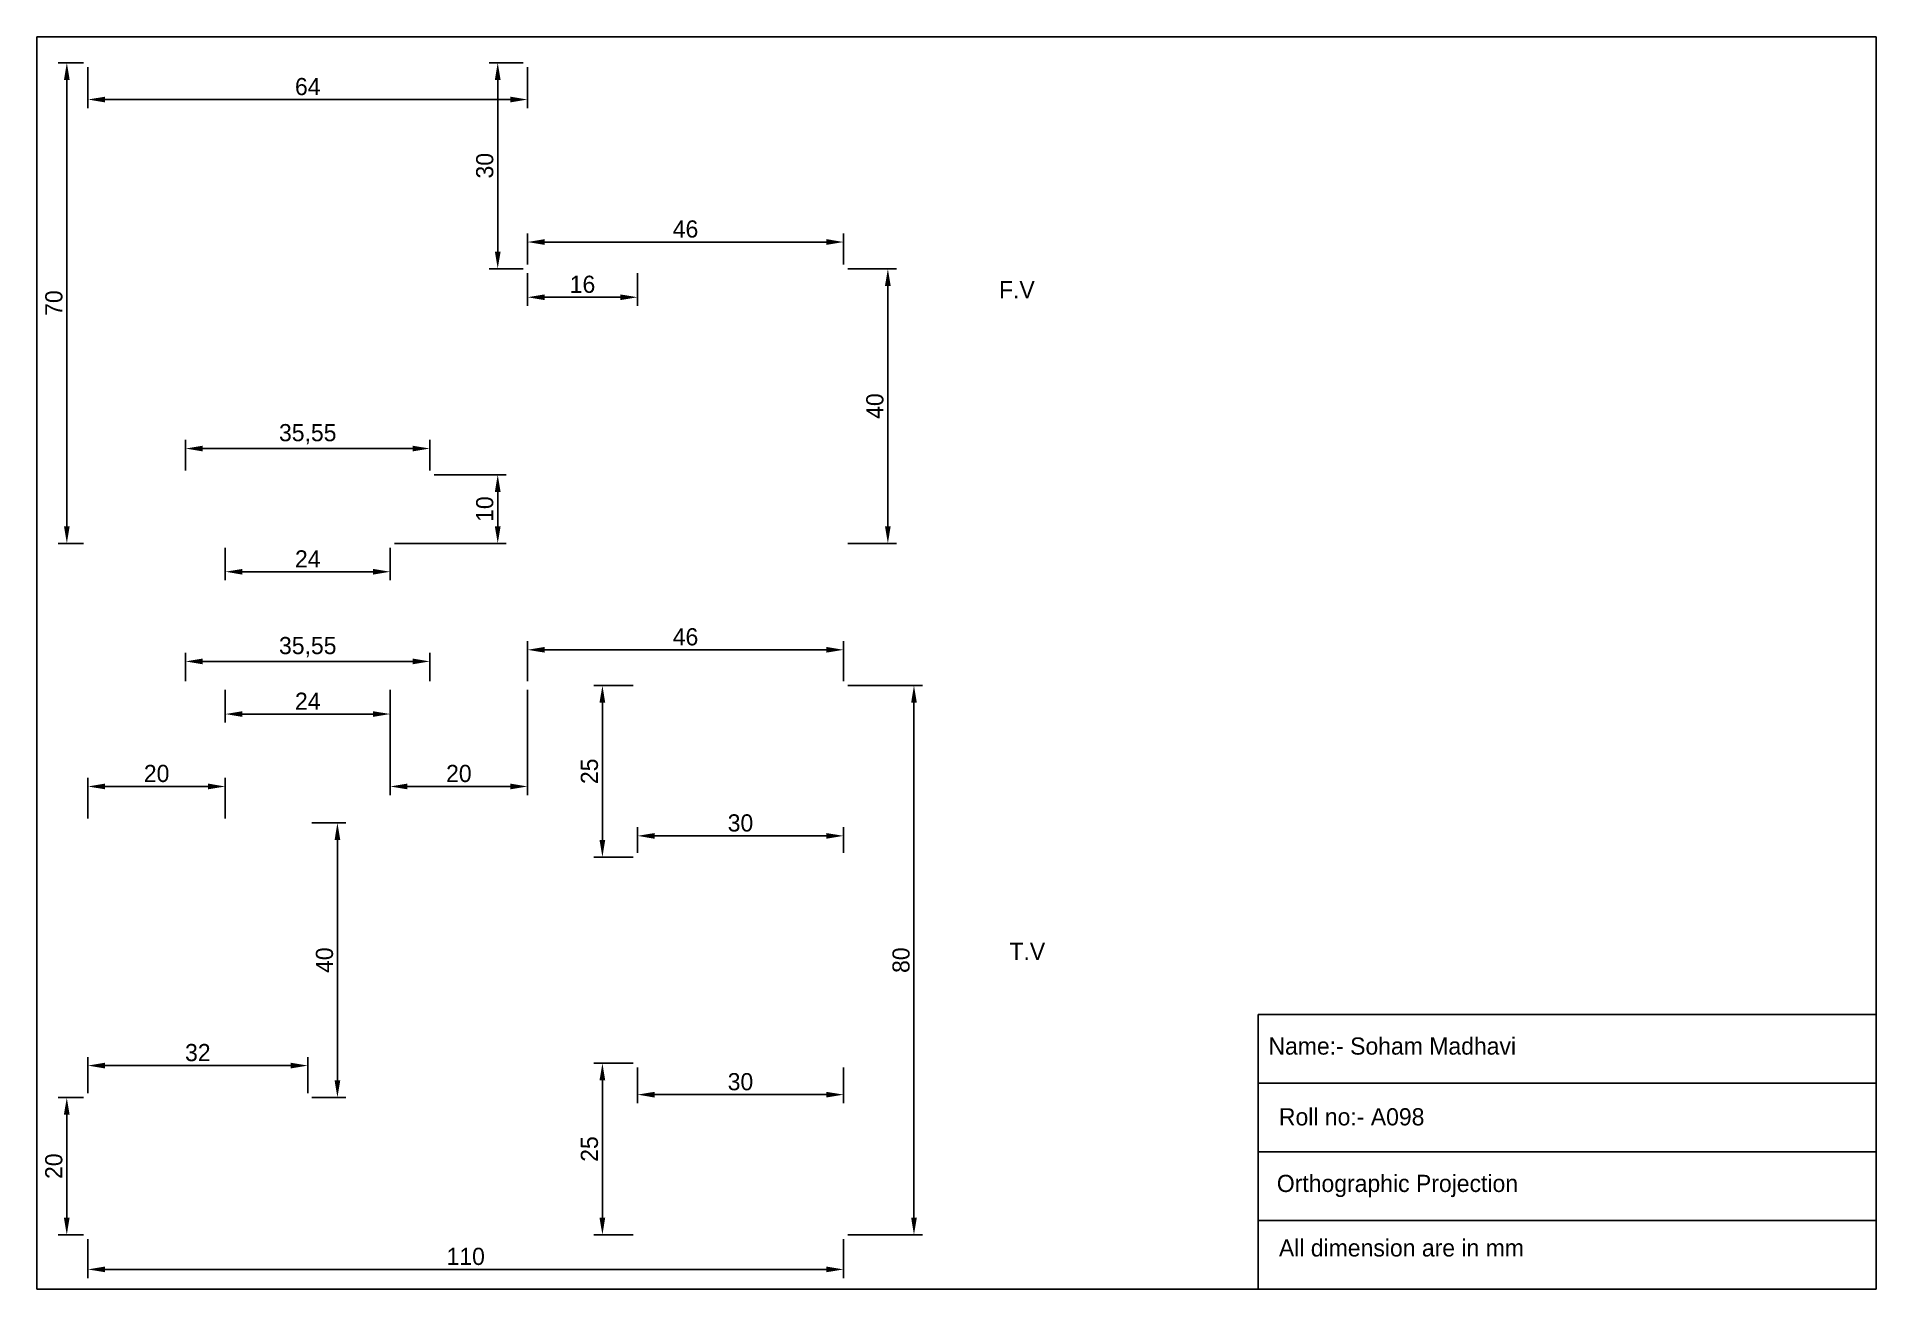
# Paper-space layout 'Layout1' of a CAD drawing. Header units: millimetres. Extents: x 10 to 278, y 9 to 192.
import ezdxf

# ---------------------------------------------------------------- set-up
doc = ezdxf.new("R2010")
doc.units = ezdxf.units.MM
doc.dimstyles.new('ISO-25', dxfattribs={"dimtxt": 2.5, "dimasz": 2.5, "dimexe": 1.25, "dimexo": 0.625, "dimtad": 1, "dimtxsty": 'Standard', "dimcen": 2.5, "dimadec": 0, "dimazin": 0, "dimtfac": 1, "dimtmove": 0, "dimatfit": 3, "dimfxl": 1, "dimarcsym": 0})

# ---------------------------------------------------------------- blocks, each defined once
blk = doc.blocks.new('*D7')
at = {"color": 0, "lineweight": -2, "transparency": 16777216}
for p, q in [((128.22, 157.8), (135.31, 157.8)), ((134.06, 155.3), (134.06, 120.3)), ((128.22, 117.8), (135.31, 117.8))]:
    blk.add_line(p, q, dxfattribs=at)
at = {"color": 0, "transparency": 16777216}
for points in [[(133.64, 155.3), (134.47, 155.3), (134.06, 157.8)], [(133.64, 120.3), (134.47, 120.3), (134.06, 117.8)]]:
    blk.add_solid(points, dxfattribs=at)
at = {"layer": 'Defpoints', "color": 0, "transparency": 16777216}
for p in [(127.6, 157.8), (127.6, 117.8), (134.06, 117.8)]:
    blk.add_point(p, dxfattribs=at)
at = {"color": 0, "transparency": 16777216, "insert": (132.18, 137.8), "char_height": 2.5, "attachment_point": 5, "rotation": 90}
blk.add_mtext('40', dxfattribs=at)
blk = doc.blocks.new('*D8')
at = {"color": 0, "lineweight": -2, "transparency": 16777216}
for p, q in [((81.6, 158.42), (81.6, 162.94)), ((125.1, 161.69), (84.1, 161.69)), ((127.6, 158.42), (127.6, 162.94))]:
    blk.add_line(p, q, dxfattribs=at)
at = {"color": 0, "transparency": 16777216}
for points in [[(84.1, 162.11), (84.1, 161.27), (81.6, 161.69)], [(125.1, 162.11), (125.1, 161.27), (127.6, 161.69)]]:
    blk.add_solid(points, dxfattribs=at)
at = {"layer": 'Defpoints', "color": 0, "transparency": 16777216}
for p in [(81.6, 161.69), (81.6, 157.8), (127.6, 157.8)]:
    blk.add_point(p, dxfattribs=at)
at = {"color": 0, "transparency": 16777216, "insert": (104.6, 163.57), "char_height": 2.5, "attachment_point": 5}
blk.add_mtext('46', dxfattribs=at)
blk = doc.blocks.new('*D9')
at = {"color": 0, "lineweight": -2, "transparency": 16777216}
for p, q in [((80.97, 187.8), (76.01, 187.8)), ((77.26, 185.3), (77.26, 160.3)), ((80.97, 157.8), (76.01, 157.8))]:
    blk.add_line(p, q, dxfattribs=at)
at = {"color": 0, "transparency": 16777216}
for points in [[(76.84, 185.3), (77.68, 185.3), (77.26, 187.8)], [(76.84, 160.3), (77.68, 160.3), (77.26, 157.8)]]:
    blk.add_solid(points, dxfattribs=at)
at = {"layer": 'Defpoints', "color": 0, "transparency": 16777216}
for p in [(81.6, 187.8), (77.26, 157.8), (81.6, 157.8)]:
    blk.add_point(p, dxfattribs=at)
at = {"color": 0, "transparency": 16777216, "insert": (75.38, 172.8), "char_height": 2.5, "attachment_point": 5, "rotation": 90}
blk.add_mtext('30', dxfattribs=at)
blk = doc.blocks.new('*D10')
at = {"color": 0, "lineweight": -2, "transparency": 16777216}
for p, q in [((68, 127.8), (78.51, 127.8)), ((77.26, 125.3), (77.26, 120.3)), ((62.22, 117.8), (78.51, 117.8))]:
    blk.add_line(p, q, dxfattribs=at)
at = {"color": 0, "transparency": 16777216}
for points in [[(76.84, 125.3), (77.68, 125.3), (77.26, 127.8)], [(76.84, 120.3), (77.68, 120.3), (77.26, 117.8)]]:
    blk.add_solid(points, dxfattribs=at)
at = {"layer": 'Defpoints', "color": 0, "transparency": 16777216}
for p in [(67.37, 127.8), (61.6, 117.8), (77.26, 117.8)]:
    blk.add_point(p, dxfattribs=at)
at = {"color": 0, "transparency": 16777216, "insert": (75.38, 122.8), "char_height": 2.5, "attachment_point": 5, "rotation": 90}
blk.add_mtext('10', dxfattribs=at)
blk = doc.blocks.new('*D11')
at = {"color": 0, "lineweight": -2, "transparency": 16777216}
for p, q in [((81.6, 157.17), (81.6, 152.4)), ((97.6, 157.17), (97.6, 152.4)), ((84.1, 153.65), (95.1, 153.65))]:
    blk.add_line(p, q, dxfattribs=at)
at = {"color": 0, "transparency": 16777216}
for points in [[(84.1, 154.06), (84.1, 153.23), (81.6, 153.65)], [(95.1, 154.06), (95.1, 153.23), (97.6, 153.65)]]:
    blk.add_solid(points, dxfattribs=at)
at = {"layer": 'Defpoints', "color": 0, "transparency": 16777216}
for p in [(81.6, 157.8), (97.6, 157.8), (97.6, 153.65)]:
    blk.add_point(p, dxfattribs=at)
at = {"color": 0, "transparency": 16777216, "insert": (89.6, 155.52), "char_height": 2.5, "attachment_point": 5}
blk.add_mtext('16', dxfattribs=at)
blk = doc.blocks.new('*D12')
at = {"color": 0, "lineweight": -2, "transparency": 16777216}
for p, q in [((16.97, 187.8), (13.28, 187.8)), ((14.53, 185.3), (14.53, 120.3)), ((16.97, 117.8), (13.28, 117.8))]:
    blk.add_line(p, q, dxfattribs=at)
at = {"color": 0, "transparency": 16777216}
for points in [[(14.11, 185.3), (14.94, 185.3), (14.53, 187.8)], [(14.11, 120.3), (14.94, 120.3), (14.53, 117.8)]]:
    blk.add_solid(points, dxfattribs=at)
at = {"layer": 'Defpoints', "color": 0, "transparency": 16777216}
for p in [(17.6, 187.8), (14.53, 117.8), (17.6, 117.8)]:
    blk.add_point(p, dxfattribs=at)
at = {"color": 0, "transparency": 16777216, "insert": (12.65, 152.8), "char_height": 2.5, "attachment_point": 5, "rotation": 90}
blk.add_mtext('70', dxfattribs=at)
blk = doc.blocks.new('*D13')
at = {"color": 0, "lineweight": -2, "transparency": 16777216}
for p, q in [((37.6, 117.17), (37.6, 112.43)), ((61.6, 117.17), (61.6, 112.43)), ((40.1, 113.68), (59.1, 113.68))]:
    blk.add_line(p, q, dxfattribs=at)
at = {"color": 0, "transparency": 16777216}
for points in [[(40.1, 114.09), (40.1, 113.26), (37.6, 113.68)], [(59.1, 114.09), (59.1, 113.26), (61.6, 113.68)]]:
    blk.add_solid(points, dxfattribs=at)
at = {"layer": 'Defpoints', "color": 0, "transparency": 16777216}
for p in [(37.6, 117.8), (61.6, 117.8), (61.6, 113.68)]:
    blk.add_point(p, dxfattribs=at)
at = {"color": 0, "transparency": 16777216, "insert": (49.6, 115.55), "char_height": 2.5, "attachment_point": 5}
blk.add_mtext('24', dxfattribs=at)
blk = doc.blocks.new('*D14')
at = {"color": 0, "lineweight": -2, "transparency": 16777216}
for p, q in [((17.6, 187.17), (17.6, 181.19)), ((81.6, 187.17), (81.6, 181.19)), ((20.1, 182.44), (79.1, 182.44))]:
    blk.add_line(p, q, dxfattribs=at)
at = {"color": 0, "transparency": 16777216}
for points in [[(20.1, 182.85), (20.1, 182.02), (17.6, 182.44)], [(79.1, 182.85), (79.1, 182.02), (81.6, 182.44)]]:
    blk.add_solid(points, dxfattribs=at)
at = {"layer": 'Defpoints', "color": 0, "transparency": 16777216}
for p in [(17.6, 187.8), (81.6, 187.8), (81.6, 182.44)]:
    blk.add_point(p, dxfattribs=at)
at = {"color": 0, "transparency": 16777216, "insert": (49.6, 184.31), "char_height": 2.5, "attachment_point": 5}
blk.add_mtext('64', dxfattribs=at)
blk = doc.blocks.new('*D15')
at = {"color": 0, "lineweight": -2, "transparency": 16777216}
for p, q in [((17.6, 16.49), (17.6, 10.84)), ((127.6, 16.49), (127.6, 10.84)), ((20.1, 12.09), (125.1, 12.09))]:
    blk.add_line(p, q, dxfattribs=at)
at = {"color": 0, "transparency": 16777216}
for points in [[(20.1, 12.51), (20.1, 11.68), (17.6, 12.09)], [(125.1, 12.51), (125.1, 11.68), (127.6, 12.09)]]:
    blk.add_solid(points, dxfattribs=at)
at = {"layer": 'Defpoints', "color": 0, "transparency": 16777216}
for p in [(17.6, 17.12), (127.6, 17.12), (127.6, 12.09)]:
    blk.add_point(p, dxfattribs=at)
at = {"color": 0, "transparency": 16777216, "insert": (72.6, 13.97), "char_height": 2.5, "attachment_point": 5}
blk.add_mtext('110', dxfattribs=at)
blk = doc.blocks.new('*D16')
at = {"color": 0, "lineweight": -2, "transparency": 16777216}
for p, q in [((128.22, 97.12), (139.11, 97.12)), ((137.86, 94.62), (137.86, 19.62)), ((128.22, 17.12), (139.11, 17.12))]:
    blk.add_line(p, q, dxfattribs=at)
at = {"color": 0, "transparency": 16777216}
for points in [[(137.45, 94.62), (138.28, 94.62), (137.86, 97.12)], [(137.45, 19.62), (138.28, 19.62), (137.86, 17.12)]]:
    blk.add_solid(points, dxfattribs=at)
at = {"layer": 'Defpoints', "color": 0, "transparency": 16777216}
for p in [(127.6, 97.12), (127.6, 17.12), (137.86, 17.12)]:
    blk.add_point(p, dxfattribs=at)
at = {"color": 0, "transparency": 16777216, "insert": (135.99, 57.12), "char_height": 2.5, "attachment_point": 5, "rotation": 90}
blk.add_mtext('80', dxfattribs=at)
blk = doc.blocks.new('*D17')
at = {"color": 0, "lineweight": -2, "transparency": 16777216}
for p, q in [((16.97, 37.12), (13.27, 37.12)), ((14.52, 19.62), (14.52, 34.62)), ((16.97, 17.12), (13.27, 17.12))]:
    blk.add_line(p, q, dxfattribs=at)
at = {"color": 0, "transparency": 16777216}
for points in [[(14.1, 34.62), (14.93, 34.62), (14.52, 37.12)], [(14.1, 19.62), (14.93, 19.62), (14.52, 17.12)]]:
    blk.add_solid(points, dxfattribs=at)
at = {"layer": 'Defpoints', "color": 0, "transparency": 16777216}
for p in [(14.52, 37.12), (17.6, 37.12), (17.6, 17.12)]:
    blk.add_point(p, dxfattribs=at)
at = {"color": 0, "transparency": 16777216, "insert": (12.64, 27.12), "char_height": 2.5, "attachment_point": 5, "rotation": 90}
blk.add_mtext('20', dxfattribs=at)
blk = doc.blocks.new('*D18')
at = {"color": 0, "lineweight": -2, "transparency": 16777216}
for p, q in [((37.6, 96.49), (37.6, 91.71)), ((61.6, 96.49), (61.6, 91.71)), ((59.1, 92.96), (40.1, 92.96))]:
    blk.add_line(p, q, dxfattribs=at)
at = {"color": 0, "transparency": 16777216}
for points in [[(40.1, 93.37), (40.1, 92.54), (37.6, 92.96)], [(59.1, 93.37), (59.1, 92.54), (61.6, 92.96)]]:
    blk.add_solid(points, dxfattribs=at)
at = {"layer": 'Defpoints', "color": 0, "transparency": 16777216}
for p in [(37.6, 97.12), (61.6, 97.12), (37.6, 92.96)]:
    blk.add_point(p, dxfattribs=at)
at = {"color": 0, "transparency": 16777216, "insert": (49.6, 94.83), "char_height": 2.5, "attachment_point": 5}
blk.add_mtext('24', dxfattribs=at)
blk = doc.blocks.new('*D19')
at = {"color": 0, "lineweight": -2, "transparency": 16777216}
for p, q in [((31.82, 128.42), (31.82, 132.87)), ((34.32, 131.62), (64.87, 131.62)), ((67.37, 128.42), (67.37, 132.87))]:
    blk.add_line(p, q, dxfattribs=at)
at = {"color": 0, "transparency": 16777216}
for points in [[(34.32, 132.03), (34.32, 131.2), (31.82, 131.62)], [(64.87, 132.03), (64.87, 131.2), (67.37, 131.62)]]:
    blk.add_solid(points, dxfattribs=at)
at = {"layer": 'Defpoints', "color": 0, "transparency": 16777216}
for p in [(67.37, 131.62), (31.82, 127.8), (67.37, 127.8)]:
    blk.add_point(p, dxfattribs=at)
at = {"color": 0, "transparency": 16777216, "insert": (49.6, 133.7), "char_height": 2.5, "attachment_point": 5}
blk.add_mtext('35,55', dxfattribs=at)
blk = doc.blocks.new('*D20')
at = {"color": 0, "lineweight": -2, "transparency": 16777216}
for p, q in [((31.82, 97.74), (31.82, 101.87)), ((67.37, 97.74), (67.37, 101.87)), ((34.32, 100.62), (64.87, 100.62))]:
    blk.add_line(p, q, dxfattribs=at)
at = {"color": 0, "transparency": 16777216}
for points in [[(34.32, 101.04), (34.32, 100.2), (31.82, 100.62)], [(64.87, 101.04), (64.87, 100.2), (67.37, 100.62)]]:
    blk.add_solid(points, dxfattribs=at)
at = {"layer": 'Defpoints', "color": 0, "transparency": 16777216}
for p in [(67.37, 100.62), (31.82, 97.12), (67.37, 97.12)]:
    blk.add_point(p, dxfattribs=at)
at = {"color": 0, "transparency": 16777216, "insert": (49.6, 102.7), "char_height": 2.5, "attachment_point": 5}
blk.add_mtext('35,55', dxfattribs=at)
blk = doc.blocks.new('*D21')
at = {"color": 0, "lineweight": -2, "transparency": 16777216}
for p, q in [((17.6, 77.74), (17.6, 83.66)), ((37.6, 77.74), (37.6, 83.66)), ((20.1, 82.41), (35.1, 82.41))]:
    blk.add_line(p, q, dxfattribs=at)
at = {"color": 0, "transparency": 16777216}
for points in [[(20.1, 82.83), (20.1, 82), (17.6, 82.41)], [(35.1, 82.83), (35.1, 82), (37.6, 82.41)]]:
    blk.add_solid(points, dxfattribs=at)
at = {"layer": 'Defpoints', "color": 0, "transparency": 16777216}
for p in [(37.6, 82.41), (17.6, 77.12), (37.6, 77.12)]:
    blk.add_point(p, dxfattribs=at)
at = {"color": 0, "transparency": 16777216, "insert": (27.6, 84.29), "char_height": 2.5, "attachment_point": 5}
blk.add_mtext('20', dxfattribs=at)
blk = doc.blocks.new('*D22')
at = {"color": 0, "lineweight": -2, "transparency": 16777216}
for p, q in [((81.6, 97.74), (81.6, 103.56)), ((84.1, 102.31), (125.1, 102.31)), ((127.6, 97.74), (127.6, 103.56))]:
    blk.add_line(p, q, dxfattribs=at)
at = {"color": 0, "transparency": 16777216}
for points in [[(84.1, 102.73), (84.1, 101.9), (81.6, 102.31)], [(125.1, 102.73), (125.1, 101.9), (127.6, 102.31)]]:
    blk.add_solid(points, dxfattribs=at)
at = {"layer": 'Defpoints', "color": 0, "transparency": 16777216}
for p in [(127.6, 102.31), (81.6, 97.12), (127.6, 97.12)]:
    blk.add_point(p, dxfattribs=at)
at = {"color": 0, "transparency": 16777216, "insert": (104.6, 104.19), "char_height": 2.5, "attachment_point": 5}
blk.add_mtext('46', dxfattribs=at)
blk = doc.blocks.new('*D23')
at = {"color": 0, "lineweight": -2, "transparency": 16777216}
for p, q in [((61.6, 96.49), (61.6, 81.16)), ((81.6, 96.49), (81.6, 81.16)), ((64.1, 82.41), (79.1, 82.41))]:
    blk.add_line(p, q, dxfattribs=at)
at = {"color": 0, "transparency": 16777216}
for points in [[(64.1, 82.83), (64.1, 82), (61.6, 82.41)], [(79.1, 82.83), (79.1, 82), (81.6, 82.41)]]:
    blk.add_solid(points, dxfattribs=at)
at = {"layer": 'Defpoints', "color": 0, "transparency": 16777216}
for p in [(61.6, 97.12), (81.6, 97.12), (81.6, 82.41)]:
    blk.add_point(p, dxfattribs=at)
at = {"color": 0, "transparency": 16777216, "insert": (71.6, 84.29), "char_height": 2.5, "attachment_point": 5}
blk.add_mtext('20', dxfattribs=at)
blk = doc.blocks.new('*D24')
at = {"color": 0, "lineweight": -2, "transparency": 16777216}
for p, q in [((50.22, 77.12), (55.17, 77.12)), ((53.92, 74.62), (53.92, 39.62)), ((50.22, 37.12), (55.17, 37.12))]:
    blk.add_line(p, q, dxfattribs=at)
at = {"color": 0, "transparency": 16777216}
for points in [[(53.51, 74.62), (54.34, 74.62), (53.92, 77.12)], [(53.51, 39.62), (54.34, 39.62), (53.92, 37.12)]]:
    blk.add_solid(points, dxfattribs=at)
at = {"layer": 'Defpoints', "color": 0, "transparency": 16777216}
for p in [(49.6, 77.12), (49.6, 37.12), (53.92, 37.12)]:
    blk.add_point(p, dxfattribs=at)
at = {"color": 0, "transparency": 16777216, "insert": (52.05, 57.12), "char_height": 2.5, "attachment_point": 5, "rotation": 90}
blk.add_mtext('40', dxfattribs=at)
blk = doc.blocks.new('*D25')
at = {"color": 0, "lineweight": -2, "transparency": 16777216}
for p, q in [((17.6, 37.74), (17.6, 43.02)), ((49.6, 37.74), (49.6, 43.02)), ((47.1, 41.77), (20.1, 41.77))]:
    blk.add_line(p, q, dxfattribs=at)
at = {"color": 0, "transparency": 16777216}
for points in [[(20.1, 42.19), (20.1, 41.35), (17.6, 41.77)], [(47.1, 42.19), (47.1, 41.35), (49.6, 41.77)]]:
    blk.add_solid(points, dxfattribs=at)
at = {"layer": 'Defpoints', "color": 0, "transparency": 16777216}
for p in [(17.6, 41.77), (17.6, 37.12), (49.6, 37.12)]:
    blk.add_point(p, dxfattribs=at)
at = {"color": 0, "transparency": 16777216, "insert": (33.6, 43.65), "char_height": 2.5, "attachment_point": 5}
blk.add_mtext('32', dxfattribs=at)
blk = doc.blocks.new('*D26')
at = {"color": 0, "lineweight": -2, "transparency": 16777216}
for p, q in [((97.6, 72.74), (97.6, 76.47)), ((100.1, 75.22), (125.1, 75.22)), ((127.6, 72.74), (127.6, 76.47))]:
    blk.add_line(p, q, dxfattribs=at)
at = {"color": 0, "transparency": 16777216}
for points in [[(100.1, 75.63), (100.1, 74.8), (97.6, 75.22)], [(125.1, 75.63), (125.1, 74.8), (127.6, 75.22)]]:
    blk.add_solid(points, dxfattribs=at)
at = {"layer": 'Defpoints', "color": 0, "transparency": 16777216}
for p in [(127.6, 75.22), (97.6, 72.12), (127.6, 72.12)]:
    blk.add_point(p, dxfattribs=at)
at = {"color": 0, "transparency": 16777216, "insert": (112.6, 77.09), "char_height": 2.5, "attachment_point": 5}
blk.add_mtext('30', dxfattribs=at)
blk = doc.blocks.new('*D27')
at = {"color": 0, "lineweight": -2, "transparency": 16777216}
for p, q in [((97.6, 41.49), (97.6, 36.29)), ((127.6, 41.49), (127.6, 36.29)), ((100.1, 37.54), (125.1, 37.54))]:
    blk.add_line(p, q, dxfattribs=at)
at = {"color": 0, "transparency": 16777216}
for points in [[(100.1, 37.95), (100.1, 37.12), (97.6, 37.54)], [(125.1, 37.95), (125.1, 37.12), (127.6, 37.54)]]:
    blk.add_solid(points, dxfattribs=at)
at = {"layer": 'Defpoints', "color": 0, "transparency": 16777216}
for p in [(97.6, 42.12), (127.6, 42.12), (127.6, 37.54)]:
    blk.add_point(p, dxfattribs=at)
at = {"color": 0, "transparency": 16777216, "insert": (112.6, 39.41), "char_height": 2.5, "attachment_point": 5}
blk.add_mtext('30', dxfattribs=at)
blk = doc.blocks.new('*D28')
at = {"color": 0, "lineweight": -2, "transparency": 16777216}
for p, q in [((96.97, 97.12), (91.25, 97.12)), ((92.5, 94.62), (92.5, 74.62)), ((96.97, 72.12), (91.25, 72.12))]:
    blk.add_line(p, q, dxfattribs=at)
at = {"color": 0, "transparency": 16777216}
for points in [[(92.08, 94.62), (92.91, 94.62), (92.5, 97.12)], [(92.08, 74.62), (92.91, 74.62), (92.5, 72.12)]]:
    blk.add_solid(points, dxfattribs=at)
at = {"layer": 'Defpoints', "color": 0, "transparency": 16777216}
for p in [(97.6, 97.12), (92.5, 72.12), (97.6, 72.12)]:
    blk.add_point(p, dxfattribs=at)
at = {"color": 0, "transparency": 16777216, "insert": (90.62, 84.62), "char_height": 2.5, "attachment_point": 5, "rotation": 90}
blk.add_mtext('25', dxfattribs=at)
blk = doc.blocks.new('*D29')
at = {"color": 0, "lineweight": -2, "transparency": 16777216}
for p, q in [((96.97, 42.12), (91.25, 42.12)), ((92.5, 39.62), (92.5, 19.62)), ((96.97, 17.12), (91.25, 17.12))]:
    blk.add_line(p, q, dxfattribs=at)
at = {"color": 0, "transparency": 16777216}
for points in [[(92.08, 39.62), (92.91, 39.62), (92.5, 42.12)], [(92.08, 19.62), (92.91, 19.62), (92.5, 17.12)]]:
    blk.add_solid(points, dxfattribs=at)
at = {"layer": 'Defpoints', "color": 0, "transparency": 16777216}
for p in [(97.6, 42.12), (92.5, 17.12), (97.6, 17.12)]:
    blk.add_point(p, dxfattribs=at)
at = {"color": 0, "transparency": 16777216, "insert": (90.62, 29.62), "char_height": 2.5, "attachment_point": 5, "rotation": 90}
blk.add_mtext('25', dxfattribs=at)

psp = doc.layouts.get("Layout1")

# ---------------------------------------------------------------- linework, layer by layer
for p, q in [((10.153, 191.574), (277.951, 191.574)), ((10.153, 9.208), (10.153, 191.574)), ((277.951, 191.574), (277.951, 9.208)), ((187.951, 49.208), (187.951, 9.208)), ((277.951, 49.208), (187.951, 49.208)), ((277.951, 39.208), (187.951, 39.208)), ((277.951, 29.208), (187.951, 29.208)), ((277.951, 19.208), (187.951, 19.208)), ((277.951, 9.208), (10.153, 9.208))]:
    psp.add_line(p, q)

# ---------------------------------------------------------------- texts
at = {"char_height": 2.5, "attachment_point": 1}
for s, width, heights, insert in [('F.V', 40.14862, [0], (150.241, 155.999)), ('T.V', 21.59509, [0], (151.761, 59.657)), ('Name:- Soham Madhavi', 90, [0], (189.471, 45.865)), ('Roll no:- A098', 90, [0], (190.992, 35.561)), ('Orthographic Projection', 90, [2.5], (190.688, 25.865)), ('All dimension are in mm', 90, [2.5], (190.992, 16.473))]:
    psp.add_mtext_dynamic_manual_height_columns(s, width=width, gutter_width=12.5, heights=heights, dxfattribs=dict(at, insert=insert))

# ---------------------------------------------------------------- dimensions: what is measured, and where the dimension line sits
for base, p1, p2, picture, middle in [((14.527, 117.8), (17.597, 187.8), (17.597, 117.8), '*D12', (12.652, 152.8)), ((77.259, 157.8), (81.597, 187.8), (81.597, 157.8), '*D9', (75.384, 172.8)), ((134.058, 117.8), (127.597, 157.8), (127.597, 117.8), '*D7', (132.183, 137.8)), ((77.259, 117.8), (67.37, 127.8), (61.597, 117.8), '*D10', (75.384, 122.8)), ((92.495, 72.118), (97.597, 97.118), (97.597, 72.118), '*D28', (90.62, 84.618)), ((137.863, 17.118), (127.597, 97.118), (127.597, 17.118), '*D16', (135.988, 57.118)), ((53.923, 37.118), (49.597, 77.118), (49.597, 37.118), '*D24', (52.048, 57.118)), ((92.495, 17.118), (97.597, 42.118), (97.597, 17.118), '*D29', (90.62, 29.618)), ((14.518, 37.118), (17.597, 17.118), (17.597, 37.118), '*D17', (12.643, 27.118))]:
    dim = psp.add_linear_dim(base=base, p1=p1, p2=p2, angle=90, dimstyle='ISO-25', override={"dimlfac": -1})
    dim.commit()
    dim.dimension.update_dxf_attribs({"geometry": picture, "text_midpoint": middle})
for base, p1, p2, picture, middle in [((81.597, 182.436), (17.597, 187.8), (81.597, 187.8), '*D14', (49.597, 184.311)), ((81.597, 161.69), (127.597, 157.8), (81.597, 157.8), '*D8', (104.597, 163.565)), ((97.597, 153.646), (81.597, 157.8), (97.597, 157.8), '*D11', (89.597, 155.521)), ((67.37, 131.616), (31.823, 127.8), (67.37, 127.8), '*D19', (49.597, 133.699)), ((61.597, 113.677), (37.597, 117.8), (61.597, 117.8), '*D13', (49.597, 115.552)), ((127.597, 102.313), (81.597, 97.118), (127.597, 97.118), '*D22', (104.597, 104.188)), ((67.37, 100.619), (31.823, 97.118), (67.37, 97.118), '*D20', (49.597, 102.703)), ((37.597, 92.956), (61.597, 97.118), (37.597, 97.118), '*D18', (49.597, 94.831)), ((81.597, 82.415), (61.597, 97.118), (81.597, 97.118), '*D23', (71.597, 84.29)), ((37.597, 82.415), (17.597, 77.118), (37.597, 77.118), '*D21', (27.597, 84.29)), ((127.597, 75.217), (97.597, 72.118), (127.597, 72.118), '*D26', (112.597, 77.092)), ((17.597, 41.771), (49.597, 37.118), (17.597, 37.118), '*D25', (33.597, 43.646)), ((127.597, 37.537), (97.597, 42.118), (127.597, 42.118), '*D27', (112.597, 39.412)), ((127.597, 12.092), (17.597, 17.118), (127.597, 17.118), '*D15', (72.597, 13.967))]:
    dim = psp.add_linear_dim(base=base, p1=p1, p2=p2, dimstyle='ISO-25', override={"dimlfac": -1})
    dim.commit()
    dim.dimension.update_dxf_attribs({"geometry": picture, "text_midpoint": middle})

doc.saveas('drawing.dxf')
